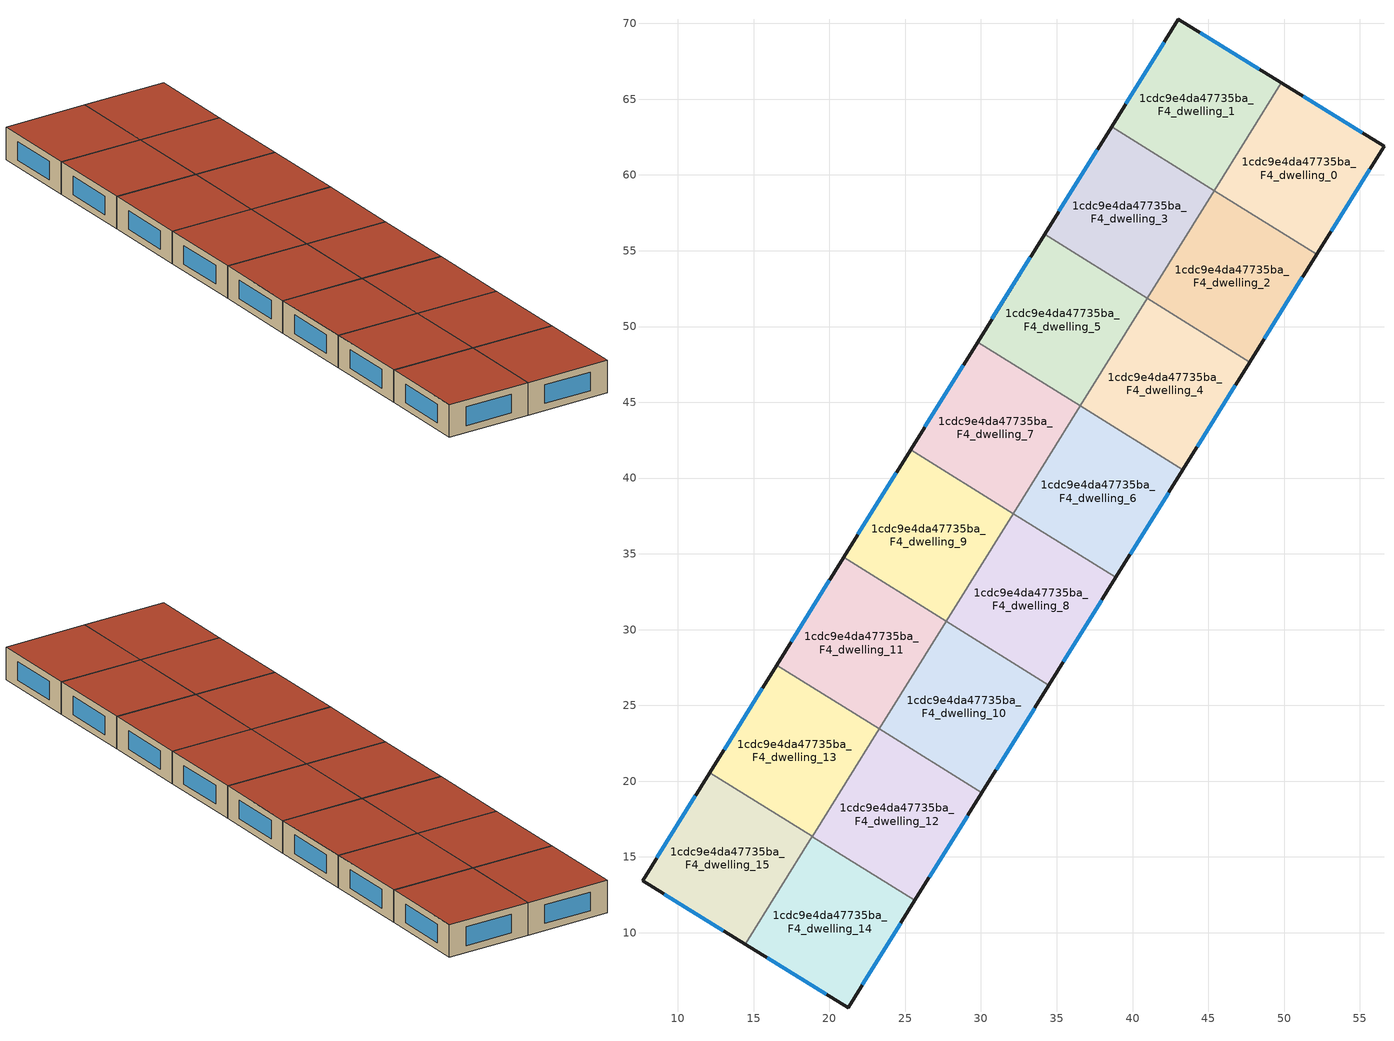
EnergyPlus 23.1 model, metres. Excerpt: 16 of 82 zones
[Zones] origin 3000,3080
1cdc9e4da47735ba_F4_dwelling_0
 floor to 1cdc9e4da47735ba_F3_dwelling_0 (EU_floor_Construction): 56.59,61.89 52.16,54.76 45.4,58.97 49.82,66.07 z12
 wall outside (EU_wall_Construction): 52.16,54.76 56.59,61.89 49.82,66.07 z12:15
 wall to 1cdc9e4da47735ba_F4_dwelling_1 (EU_wall_Construction): 49.82,66.07 45.4,58.97 z12:15
 wall to 1cdc9e4da47735ba_F4_dwelling_2 (EU_wall_Construction): 45.4,58.97 52.16,54.76 z12:15
 window (EU_Window_Construction): 55.14,62.79 51.27,65.18 / 53.11,56.29 55.65,60.36 z12.64:14.36
 roof outside (EU_roof_Construction): 52.16,54.76 56.59,61.89 49.82,66.07 45.4,58.97 z15
1cdc9e4da47735ba_F4_dwelling_1
 floor to 1cdc9e4da47735ba_F3_dwelling_1 (EU_floor_Construction): 49.82,66.07 45.4,58.97 38.62,63.19 43.03,70.27 z12
 wall outside (EU_wall_Construction): 49.82,66.07 43.03,70.27 38.62,63.19 z12:15
 wall to 1cdc9e4da47735ba_F4_dwelling_3 (EU_wall_Construction): 38.62,63.19 45.39,58.98 z12:15
 wall to 1cdc9e4da47735ba_F4_dwelling_2 (EU_wall_Construction): 45.39,58.97 45.4,58.97 z12:15
 window (EU_Window_Construction): 48.36,66.97 44.48,69.37 / 42.08,68.75 39.56,64.7 z12.64:14.36
 roof outside (EU_roof_Construction): 45.4,58.97 49.82,66.07 43.03,70.27 38.62,63.19 z15
1cdc9e4da47735ba_F4_dwelling_10
 floor to 1cdc9e4da47735ba_F3_dwelling_10 (EU_floor_Construction): 34.48,26.34 30.06,19.24 23.29,23.45 27.71,30.56 z12
 wall outside (EU_wall_Construction): 30.06,19.24 34.48,26.34 z12:15
 wall to 1cdc9e4da47735ba_F4_dwelling_12 (EU_wall_Construction): 23.29,23.45 30.06,19.24 z12:15
 wall to 1cdc9e4da47735ba_F4_dwelling_11 (EU_wall_Construction): 27.71,30.56 23.29,23.45 z12:15
 wall to 1cdc9e4da47735ba_F4_dwelling_8 (EU_wall_Construction): 34.48,26.34 27.71,30.56 z12:15
 window (EU_Window_Construction): 31.01,20.76 33.54,24.82 z12.64:14.36
 roof outside (EU_roof_Construction): 30.06,19.24 34.48,26.34 27.71,30.56 23.29,23.45 z15
1cdc9e4da47735ba_F4_dwelling_11
 floor to 1cdc9e4da47735ba_F3_dwelling_11 (EU_floor_Construction): 27.71,30.56 23.29,23.45 16.52,27.67 20.94,34.77 z12
 wall outside (EU_wall_Construction): 20.94,34.77 16.52,27.67 z12:15
 wall to 1cdc9e4da47735ba_F4_dwelling_9 (EU_wall_Construction): 27.71,30.56 20.94,34.77 z12:15
 wall to 1cdc9e4da47735ba_F4_dwelling_13 (EU_wall_Construction): 16.52,27.67 23.29,23.45 z12:15
 window (EU_Window_Construction): 19.99,33.25 17.47,29.19 z12.64:14.36
 roof outside (EU_roof_Construction): 23.29,23.45 27.71,30.56 20.94,34.77 16.52,27.67 z15
1cdc9e4da47735ba_F4_dwelling_12
 floor to 1cdc9e4da47735ba_F3_dwelling_12 (EU_floor_Construction): 30.06,19.24 25.64,12.14 18.87,16.35 23.29,23.45 z12
 wall outside (EU_wall_Construction): 25.64,12.14 30.06,19.24 z12:15
 wall to 1cdc9e4da47735ba_F4_dwelling_13 (EU_wall_Construction): 23.29,23.45 18.87,16.35 z12:15
 wall to 1cdc9e4da47735ba_F4_dwelling_14 (EU_wall_Construction): 18.87,16.35 25.64,12.14 z12:15
 window (EU_Window_Construction): 26.59,13.66 29.12,17.72 z12.64:14.36
 roof outside (EU_roof_Construction): 25.64,12.14 30.06,19.24 23.29,23.45 18.87,16.35 z15
1cdc9e4da47735ba_F4_dwelling_13
 floor to 1cdc9e4da47735ba_F3_dwelling_13 (EU_floor_Construction): 23.29,23.45 18.87,16.35 12.1,20.56 16.52,27.67 z12
 wall outside (EU_wall_Construction): 16.52,27.67 12.1,20.56 z12:15
 wall to 1cdc9e4da47735ba_F4_dwelling_15 (EU_wall_Construction): 12.1,20.56 18.86,16.35 z12:15
 wall to 1cdc9e4da47735ba_F4_dwelling_14 (EU_wall_Construction): 18.86,16.36 18.87,16.35 z12:15
 window (EU_Window_Construction): 15.57,26.14 13.05,22.08 z12.64:14.36
 roof outside (EU_roof_Construction): 18.87,16.35 23.29,23.45 16.52,27.67 12.1,20.56 z15
1cdc9e4da47735ba_F4_dwelling_14
 floor to 1cdc9e4da47735ba_F3_dwelling_14 (EU_floor_Construction): 25.64,12.14 21.24,5.05 14.44,9.25 18.86,16.36 z12
 wall outside (EU_wall_Construction): 14.44,9.25 21.24,5.05 25.64,12.14 z12:15
 wall to 1cdc9e4da47735ba_F4_dwelling_15 (EU_wall_Construction): 18.86,16.36 14.44,9.25 z12:15
 window (EU_Window_Construction): 15.9,8.35 19.78,5.95 / 22.18,6.57 24.7,10.62 z12.64:14.36
 roof outside (EU_roof_Construction): 21.24,5.05 25.64,12.14 18.86,16.36 14.44,9.25 z15
1cdc9e4da47735ba_F4_dwelling_15
 floor to 1cdc9e4da47735ba_F3_dwelling_15 (EU_floor_Construction): 18.86,16.36 14.44,9.25 7.67,13.43 12.1,20.56 z12
 wall outside (EU_wall_Construction): 12.1,20.56 7.67,13.43 14.44,9.25 z12:15
 window (EU_Window_Construction): 9.12,12.54 12.99,10.15 / 11.15,19.03 8.62,14.96 z12.64:14.36
 roof outside (EU_roof_Construction): 14.44,9.25 18.86,16.36 12.1,20.56 7.67,13.43 z15
1cdc9e4da47735ba_F4_dwelling_2
 floor to 1cdc9e4da47735ba_F3_dwelling_2 (EU_floor_Construction): 52.16,54.76 47.74,47.66 40.97,51.87 45.39,58.97 z12
 wall outside (EU_wall_Construction): 47.74,47.66 52.16,54.76 z12:15
 wall to 1cdc9e4da47735ba_F4_dwelling_4 (EU_wall_Construction): 40.97,51.87 47.74,47.66 z12:15
 wall to 1cdc9e4da47735ba_F4_dwelling_3 (EU_wall_Construction): 45.39,58.97 40.97,51.87 z12:15
 window (EU_Window_Construction): 48.69,49.18 51.21,53.24 z12.64:14.36
 roof outside (EU_roof_Construction): 47.74,47.66 52.16,54.76 45.39,58.97 40.97,51.87 z15
1cdc9e4da47735ba_F4_dwelling_3
 floor to 1cdc9e4da47735ba_F3_dwelling_3 (EU_floor_Construction): 45.39,58.97 40.97,51.87 34.2,56.08 38.62,63.19 z12
 wall outside (EU_wall_Construction): 38.62,63.19 34.2,56.08 z12:15
 wall to 1cdc9e4da47735ba_F4_dwelling_5 (EU_wall_Construction): 34.2,56.08 40.97,51.87 z12:15
 window (EU_Window_Construction): 37.67,61.67 35.15,57.6 z12.64:14.36
 roof outside (EU_roof_Construction): 40.97,51.87 45.39,58.97 38.62,63.19 34.2,56.08 z15
1cdc9e4da47735ba_F4_dwelling_4
 floor to 1cdc9e4da47735ba_F3_dwelling_4 (EU_floor_Construction): 47.74,47.66 43.32,40.55 36.55,44.77 40.97,51.87 z12
 wall outside (EU_wall_Construction): 43.32,40.55 47.74,47.66 z12:15
 wall to 1cdc9e4da47735ba_F4_dwelling_6 (EU_wall_Construction): 36.55,44.77 43.32,40.55 z12:15
 wall to 1cdc9e4da47735ba_F4_dwelling_5 (EU_wall_Construction): 40.97,51.87 36.55,44.77 z12:15
 window (EU_Window_Construction): 44.27,42.08 46.8,46.14 z12.64:14.36
 roof outside (EU_roof_Construction): 43.32,40.55 47.74,47.66 40.97,51.87 36.55,44.77 z15
1cdc9e4da47735ba_F4_dwelling_5
 floor to 1cdc9e4da47735ba_F3_dwelling_5 (EU_floor_Construction): 40.97,51.87 36.55,44.77 29.78,48.98 34.2,56.08 z12
 wall outside (EU_wall_Construction): 34.2,56.08 29.78,48.98 z12:15
 wall to 1cdc9e4da47735ba_F4_dwelling_7 (EU_wall_Construction): 29.78,48.98 36.55,44.77 z12:15
 window (EU_Window_Construction): 33.25,54.56 30.73,50.5 z12.64:14.36
 roof outside (EU_roof_Construction): 36.55,44.77 40.97,51.87 34.2,56.08 29.78,48.98 z15
1cdc9e4da47735ba_F4_dwelling_6
 floor to 1cdc9e4da47735ba_F3_dwelling_6 (EU_floor_Construction): 43.32,40.55 38.9,33.45 32.13,37.66 36.55,44.77 z12
 wall outside (EU_wall_Construction): 38.9,33.45 43.32,40.55 z12:15
 wall to 1cdc9e4da47735ba_F4_dwelling_8 (EU_wall_Construction): 32.13,37.66 38.9,33.45 z12:15
 wall to 1cdc9e4da47735ba_F4_dwelling_7 (EU_wall_Construction): 36.55,44.77 32.13,37.66 z12:15
 window (EU_Window_Construction): 39.85,34.97 42.38,39.03 z12.64:14.36
 roof outside (EU_roof_Construction): 38.9,33.45 43.32,40.55 36.55,44.77 32.13,37.66 z15
1cdc9e4da47735ba_F4_dwelling_7
 floor to 1cdc9e4da47735ba_F3_dwelling_7 (EU_floor_Construction): 36.55,44.77 32.13,37.66 25.36,41.87 29.78,48.98 z12
 wall outside (EU_wall_Construction): 29.78,48.98 25.36,41.87 z12:15
 wall to 1cdc9e4da47735ba_F4_dwelling_9 (EU_wall_Construction): 25.36,41.87 32.13,37.66 z12:15
 window (EU_Window_Construction): 28.83,47.46 26.31,43.4 z12.64:14.36
 roof outside (EU_roof_Construction): 32.13,37.66 36.55,44.77 29.78,48.98 25.36,41.87 z15
1cdc9e4da47735ba_F4_dwelling_8
 floor to 1cdc9e4da47735ba_F3_dwelling_8 (EU_floor_Construction): 38.9,33.45 34.48,26.34 27.71,30.56 32.13,37.66 z12
 wall outside (EU_wall_Construction): 34.48,26.34 38.9,33.45 z12:15
 wall to 1cdc9e4da47735ba_F4_dwelling_9 (EU_wall_Construction): 32.13,37.66 27.71,30.56 z12:15
 window (EU_Window_Construction): 35.43,27.87 37.96,31.93 z12.64:14.36
 roof outside (EU_roof_Construction): 34.48,26.34 38.9,33.45 32.13,37.66 27.71,30.56 z15
1cdc9e4da47735ba_F4_dwelling_9
 floor to 1cdc9e4da47735ba_F3_dwelling_9 (EU_floor_Construction): 32.13,37.66 27.71,30.56 20.94,34.77 25.36,41.87 z12
 wall outside (EU_wall_Construction): 25.36,41.87 20.94,34.77 z12:15
 window (EU_Window_Construction): 24.41,40.35 21.89,36.29 z12.64:14.36
 roof outside (EU_roof_Construction): 27.71,30.56 32.13,37.66 25.36,41.87 20.94,34.77 z15
[Building]
EU S2 Campaign: North Axis=0; Terrain=City; Solar Distribution=FullExterior
[Site:Location]
Yerevan-Zvartnots.Intl.AP: Latitude=40.15; Longitude=44.383; Time Zone=4; Elevation=854
[SizingPeriod:WeatherFileDays]
AnnualSizingPeriod: Begin Month=1; Begin Day of Month=1; End Month=12; End Day of Month=31; Day of Week for Start Day=Monday; Use Weather File Daylight Saving Period=No; Use Weather File Rain and Snow Indicators=No
[MATERIAL]
EU_InternalMass_Material: Roughness=MediumRough; Thickness=0.1; Conductivity=1; Density=1800; Specific Heat=900; Thermal Absorptance=0.9; Solar Absorptance=0.7; Visible Absorptance=0.7
[MATERIAL:NOMASS] Roughness=MediumRough; Thermal Absorptance=0.9; Solar Absorptance=0.7; Visible Absorptance=0.7
Name | Thermal Resistance
EU_wall_NoMass | 1.05043
EU_roof_NoMass | 1.45357
EU_floor_NoMass | 0.478065
[WINDOWMATERIAL:SIMPLEGLAZINGSYSTEM]
EU_Window_SimpleGlazing: UFactor=2.5566; Solar Heat Gain Coefficient=0.75; Visible Transmittance=0.75
[CONSTRUCTION]
EU_wall_Construction: EU_wall_NoMass
EU_roof_Construction: EU_roof_NoMass
EU_floor_Construction: EU_floor_NoMass
EU_Window_Construction: EU_Window_SimpleGlazing
EU_InternalMass_Construction: EU_InternalMass_Material
[ZONE] Type=1; Multiplier=1; Ceiling Height=autocalculate; Floor Area=autocalculate; Part of Total Floor Area=Yes
Name | Volume
1cdc9e4da47735ba_F4_dwelling_0 | 200.18
1cdc9e4da47735ba_F4_dwelling_1 | 200.16
1cdc9e4da47735ba_F4_dwelling_10; 1cdc9e4da47735ba_F4_dwelling_9 | 200.172
1cdc9e4da47735ba_F4_dwelling_11; 1cdc9e4da47735ba_F4_dwelling_5 | 200.193
1cdc9e4da47735ba_F4_dwelling_12; 1cdc9e4da47735ba_F4_dwelling_13; 1cdc9e4da47735ba_F4_dwelling_14; 1cdc9e4da47735ba_F4_dwelling_7 | 200.176
1cdc9e4da47735ba_F4_dwelling_15 | 200.197
1cdc9e4da47735ba_F4_dwelling_2 | 200.158
1cdc9e4da47735ba_F4_dwelling_3 | 200.209
1cdc9e4da47735ba_F4_dwelling_4 | 200.155
1cdc9e4da47735ba_F4_dwelling_6 | 200.175
1cdc9e4da47735ba_F4_dwelling_8 | 200.142
[INTERNALMASS] Construction=EU_InternalMass_Construction
Name | Zone or ZoneList | Surface Area
1cdc9e4da47735ba_F4_dwelling_0_EU_InternalMass | 1cdc9e4da47735ba_F4_dwelling_0 | 66.7272
1cdc9e4da47735ba_F4_dwelling_1_EU_InternalMass | 1cdc9e4da47735ba_F4_dwelling_1 | 66.7193
1cdc9e4da47735ba_F4_dwelling_2_EU_InternalMass | 1cdc9e4da47735ba_F4_dwelling_2 | 66.72
1cdc9e4da47735ba_F4_dwelling_3_EU_InternalMass | 1cdc9e4da47735ba_F4_dwelling_3 | 66.7354
1cdc9e4da47735ba_F4_dwelling_4_EU_InternalMass | 1cdc9e4da47735ba_F4_dwelling_4 | 66.7182
1cdc9e4da47735ba_F4_dwelling_5_EU_InternalMass | 1cdc9e4da47735ba_F4_dwelling_5 | 66.732
1cdc9e4da47735ba_F4_dwelling_6_EU_InternalMass | 1cdc9e4da47735ba_F4_dwelling_6 | 66.7261
1cdc9e4da47735ba_F4_dwelling_7_EU_InternalMass | 1cdc9e4da47735ba_F4_dwelling_7 | 66.727
1cdc9e4da47735ba_F4_dwelling_8_EU_InternalMass | 1cdc9e4da47735ba_F4_dwelling_8 | 66.7122
1cdc9e4da47735ba_F4_dwelling_9_EU_InternalMass | 1cdc9e4da47735ba_F4_dwelling_9 | 66.7241
1cdc9e4da47735ba_F4_dwelling_10_EU_InternalMass | 1cdc9e4da47735ba_F4_dwelling_10 | 66.7249
1cdc9e4da47735ba_F4_dwelling_11_EU_InternalMass | 1cdc9e4da47735ba_F4_dwelling_11 | 66.7298
1cdc9e4da47735ba_F4_dwelling_12_EU_InternalMass | 1cdc9e4da47735ba_F4_dwelling_12 | 66.7235
1cdc9e4da47735ba_F4_dwelling_13_EU_InternalMass | 1cdc9e4da47735ba_F4_dwelling_13 | 66.727
1cdc9e4da47735ba_F4_dwelling_14_EU_InternalMass | 1cdc9e4da47735ba_F4_dwelling_14 | 66.7249
1cdc9e4da47735ba_F4_dwelling_15_EU_InternalMass | 1cdc9e4da47735ba_F4_dwelling_15 | 66.7329
[OTHEREQUIPMENT] Fuel Type=Electricity; Design Level Calculation Method=Watts/Area; Power per Zone Floor Area=1; Fraction Latent=0; Fraction Radiant=0; Fraction Lost=0; Carbon Dioxide Generation Rate=0; EndUse Subcategory=EU_Step8_InternalGains
Name | Zone or ZoneList or Space or SpaceList | Schedule
EU_Step8_InternalGain_1cdc9e4da47735ba_F4_dwelling_0_f000 | 1cdc9e4da47735ba_F4_dwelling_0 | EU_Step8_GainSchedule_1cdc9e4da47735ba_F4_dwelling_0_f000
EU_Step8_InternalGain_1cdc9e4da47735ba_F4_dwelling_1_f000 | 1cdc9e4da47735ba_F4_dwelling_1 | EU_Step8_GainSchedule_1cdc9e4da47735ba_F4_dwelling_1_f000
EU_Step8_InternalGain_1cdc9e4da47735ba_F4_dwelling_2_f000 | 1cdc9e4da47735ba_F4_dwelling_2 | EU_Step8_GainSchedule_1cdc9e4da47735ba_F4_dwelling_2_f000
EU_Step8_InternalGain_1cdc9e4da47735ba_F4_dwelling_3_f000 | 1cdc9e4da47735ba_F4_dwelling_3 | EU_Step8_GainSchedule_1cdc9e4da47735ba_F4_dwelling_3_f000
EU_Step8_InternalGain_1cdc9e4da47735ba_F4_dwelling_4_f000 | 1cdc9e4da47735ba_F4_dwelling_4 | EU_Step8_GainSchedule_1cdc9e4da47735ba_F4_dwelling_4_f000
EU_Step8_InternalGain_1cdc9e4da47735ba_F4_dwelling_5_f000 | 1cdc9e4da47735ba_F4_dwelling_5 | EU_Step8_GainSchedule_1cdc9e4da47735ba_F4_dwelling_5_f000
EU_Step8_InternalGain_1cdc9e4da47735ba_F4_dwelling_6_f000 | 1cdc9e4da47735ba_F4_dwelling_6 | EU_Step8_GainSchedule_1cdc9e4da47735ba_F4_dwelling_6_f000
EU_Step8_InternalGain_1cdc9e4da47735ba_F4_dwelling_7_f000 | 1cdc9e4da47735ba_F4_dwelling_7 | EU_Step8_GainSchedule_1cdc9e4da47735ba_F4_dwelling_7_f000
EU_Step8_InternalGain_1cdc9e4da47735ba_F4_dwelling_8_f000 | 1cdc9e4da47735ba_F4_dwelling_8 | EU_Step8_GainSchedule_1cdc9e4da47735ba_F4_dwelling_8_f000
EU_Step8_InternalGain_1cdc9e4da47735ba_F4_dwelling_9_f000 | 1cdc9e4da47735ba_F4_dwelling_9 | EU_Step8_GainSchedule_1cdc9e4da47735ba_F4_dwelling_9_f000
EU_Step8_InternalGain_1cdc9e4da47735ba_F4_dwelling_10_f000 | 1cdc9e4da47735ba_F4_dwelling_10 | EU_Step8_GainSchedule_1cdc9e4da47735ba_F4_dwelling_10_f000
EU_Step8_InternalGain_1cdc9e4da47735ba_F4_dwelling_11_f000 | 1cdc9e4da47735ba_F4_dwelling_11 | EU_Step8_GainSchedule_1cdc9e4da47735ba_F4_dwelling_11_f000
EU_Step8_InternalGain_1cdc9e4da47735ba_F4_dwelling_12_f000 | 1cdc9e4da47735ba_F4_dwelling_12 | EU_Step8_GainSchedule_1cdc9e4da47735ba_F4_dwelling_12_f000
EU_Step8_InternalGain_1cdc9e4da47735ba_F4_dwelling_13_f000 | 1cdc9e4da47735ba_F4_dwelling_13 | EU_Step8_GainSchedule_1cdc9e4da47735ba_F4_dwelling_13_f000
EU_Step8_InternalGain_1cdc9e4da47735ba_F4_dwelling_14_f000 | 1cdc9e4da47735ba_F4_dwelling_14 | EU_Step8_GainSchedule_1cdc9e4da47735ba_F4_dwelling_14_f000
EU_Step8_InternalGain_1cdc9e4da47735ba_F4_dwelling_15_f000 | 1cdc9e4da47735ba_F4_dwelling_15 | EU_Step8_GainSchedule_1cdc9e4da47735ba_F4_dwelling_15_f000
[ZONEVENTILATION:DESIGNFLOWRATE] Schedule=EU_AlwaysOn; Design Flow Rate Calculation Method=AirChanges/Hour; Air Changes per Hour=0.557805; Ventilation Type=Natural; Fan Pressure Rise=0; Fan Total Efficiency=1; Constant Term Coefficient=1; Temperature Term Coefficient=0; Velocity Term Coefficient=0; Velocity Squared Term Coefficient=0; Minimum Indoor Temperature=-100; Maximum Indoor Temperature=100; Delta Temperature=-100; Minimum Outdoor Temperature=-100; Maximum Outdoor Temperature=100; Maximum Wind Speed=40
Name | Zone or ZoneList or Space or SpaceList
EU_ConstantAir_1cdc9e4da47735ba_F4_dwelling_0 | 1cdc9e4da47735ba_F4_dwelling_0
EU_ConstantAir_1cdc9e4da47735ba_F4_dwelling_1 | 1cdc9e4da47735ba_F4_dwelling_1
EU_ConstantAir_1cdc9e4da47735ba_F4_dwelling_2 | 1cdc9e4da47735ba_F4_dwelling_2
EU_ConstantAir_1cdc9e4da47735ba_F4_dwelling_3 | 1cdc9e4da47735ba_F4_dwelling_3
EU_ConstantAir_1cdc9e4da47735ba_F4_dwelling_4 | 1cdc9e4da47735ba_F4_dwelling_4
EU_ConstantAir_1cdc9e4da47735ba_F4_dwelling_5 | 1cdc9e4da47735ba_F4_dwelling_5
EU_ConstantAir_1cdc9e4da47735ba_F4_dwelling_6 | 1cdc9e4da47735ba_F4_dwelling_6
EU_ConstantAir_1cdc9e4da47735ba_F4_dwelling_7 | 1cdc9e4da47735ba_F4_dwelling_7
EU_ConstantAir_1cdc9e4da47735ba_F4_dwelling_8 | 1cdc9e4da47735ba_F4_dwelling_8
EU_ConstantAir_1cdc9e4da47735ba_F4_dwelling_9 | 1cdc9e4da47735ba_F4_dwelling_9
EU_ConstantAir_1cdc9e4da47735ba_F4_dwelling_10 | 1cdc9e4da47735ba_F4_dwelling_10
EU_ConstantAir_1cdc9e4da47735ba_F4_dwelling_11 | 1cdc9e4da47735ba_F4_dwelling_11
EU_ConstantAir_1cdc9e4da47735ba_F4_dwelling_12 | 1cdc9e4da47735ba_F4_dwelling_12
EU_ConstantAir_1cdc9e4da47735ba_F4_dwelling_13 | 1cdc9e4da47735ba_F4_dwelling_13
EU_ConstantAir_1cdc9e4da47735ba_F4_dwelling_14 | 1cdc9e4da47735ba_F4_dwelling_14
EU_ConstantAir_1cdc9e4da47735ba_F4_dwelling_15 | 1cdc9e4da47735ba_F4_dwelling_15
[HVACTEMPLATE:THERMOSTAT] Constant Heating Setpoint=20; Constant Cooling Setpoint=50
EU_HeatOnly_1cdc9e4da47735ba_F0_dwelling_0; EU_HeatOnly_1cdc9e4da47735ba_F0_dwelling_1; EU_HeatOnly_1cdc9e4da47735ba_F0_dwelling_2; EU_HeatOnly_1cdc9e4da47735ba_F0_dwelling_3; EU_HeatOnly_1cdc9e4da47735ba_F0_dwelling_4; EU_HeatOnly_1cdc9e4da47735ba_F0_dwelling_5; EU_HeatOnly_1cdc9e4da47735ba_F0_dwelling_6; EU_HeatOnly_1cdc9e4da47735ba_F0_dwelling_7; EU_HeatOnly_1cdc9e4da47735ba_F0_dwelling_8; EU_HeatOnly_1cdc9e4da47735ba_F0_dwelling_9; EU_HeatOnly_1cdc9e4da47735ba_F0_dwelling_10; EU_HeatOnly_1cdc9e4da47735ba_F0_dwelling_11; EU_HeatOnly_1cdc9e4da47735ba_F0_dwelling_12; EU_HeatOnly_1cdc9e4da47735ba_F0_dwelling_13; EU_HeatOnly_1cdc9e4da47735ba_F0_dwelling_14; EU_HeatOnly_1cdc9e4da47735ba_F0_dwelling_15; EU_HeatOnly_1cdc9e4da47735ba_F0_dwelling_16; EU_HeatOnly_1cdc9e4da47735ba_F1_dwelling_0; EU_HeatOnly_1cdc9e4da47735ba_F1_dwelling_1; EU_HeatOnly_1cdc9e4da47735ba_F1_dwelling_2; EU_HeatOnly_1cdc9e4da47735ba_F1_dwelling_3; EU_HeatOnly_1cdc9e4da47735ba_F1_dwelling_4; EU_HeatOnly_1cdc9e4da47735ba_F1_dwelling_5; EU_HeatOnly_1cdc9e4da47735ba_F1_dwelling_6; EU_HeatOnly_1cdc9e4da47735ba_F1_dwelling_7; EU_HeatOnly_1cdc9e4da47735ba_F1_dwelling_8; EU_HeatOnly_1cdc9e4da47735ba_F1_dwelling_9; EU_HeatOnly_1cdc9e4da47735ba_F1_dwelling_10; EU_HeatOnly_1cdc9e4da47735ba_F1_dwelling_11; EU_HeatOnly_1cdc9e4da47735ba_F1_dwelling_12; EU_HeatOnly_1cdc9e4da47735ba_F1_dwelling_13; EU_HeatOnly_1cdc9e4da47735ba_F1_dwelling_14; EU_HeatOnly_1cdc9e4da47735ba_F1_dwelling_15; EU_HeatOnly_1cdc9e4da47735ba_F1_dwelling_16; EU_HeatOnly_1cdc9e4da47735ba_F2_dwelling_0; EU_HeatOnly_1cdc9e4da47735ba_F2_dwelling_1; EU_HeatOnly_1cdc9e4da47735ba_F2_dwelling_2; EU_HeatOnly_1cdc9e4da47735ba_F2_dwelling_3; EU_HeatOnly_1cdc9e4da47735ba_F2_dwelling_4; EU_HeatOnly_1cdc9e4da47735ba_F2_dwelling_5; EU_HeatOnly_1cdc9e4da47735ba_F2_dwelling_6; EU_HeatOnly_1cdc9e4da47735ba_F2_dwelling_7; EU_HeatOnly_1cdc9e4da47735ba_F2_dwelling_8; EU_HeatOnly_1cdc9e4da47735ba_F2_dwelling_9; EU_HeatOnly_1cdc9e4da47735ba_F2_dwelling_10; EU_HeatOnly_1cdc9e4da47735ba_F2_dwelling_11; EU_HeatOnly_1cdc9e4da47735ba_F2_dwelling_12; EU_HeatOnly_1cdc9e4da47735ba_F2_dwelling_13; EU_HeatOnly_1cdc9e4da47735ba_F2_dwelling_14; EU_HeatOnly_1cdc9e4da47735ba_F2_dwelling_15; EU_HeatOnly_1cdc9e4da47735ba_F3_dwelling_0; EU_HeatOnly_1cdc9e4da47735ba_F3_dwelling_1; EU_HeatOnly_1cdc9e4da47735ba_F3_dwelling_2; EU_HeatOnly_1cdc9e4da47735ba_F3_dwelling_3; EU_HeatOnly_1cdc9e4da47735ba_F3_dwelling_4; EU_HeatOnly_1cdc9e4da47735ba_F3_dwelling_5; EU_HeatOnly_1cdc9e4da47735ba_F3_dwelling_6; EU_HeatOnly_1cdc9e4da47735ba_F3_dwelling_7; EU_HeatOnly_1cdc9e4da47735ba_F3_dwelling_8; EU_HeatOnly_1cdc9e4da47735ba_F3_dwelling_9; EU_HeatOnly_1cdc9e4da47735ba_F3_dwelling_10; EU_HeatOnly_1cdc9e4da47735ba_F3_dwelling_11; EU_HeatOnly_1cdc9e4da47735ba_F3_dwelling_12; EU_HeatOnly_1cdc9e4da47735ba_F3_dwelling_13; EU_HeatOnly_1cdc9e4da47735ba_F3_dwelling_14; EU_HeatOnly_1cdc9e4da47735ba_F3_dwelling_15; EU_HeatOnly_1cdc9e4da47735ba_F4_dwelling_0; EU_HeatOnly_1cdc9e4da47735ba_F4_dwelling_1; EU_HeatOnly_1cdc9e4da47735ba_F4_dwelling_2; EU_HeatOnly_1cdc9e4da47735ba_F4_dwelling_3; EU_HeatOnly_1cdc9e4da47735ba_F4_dwelling_4; EU_HeatOnly_1cdc9e4da47735ba_F4_dwelling_5; EU_HeatOnly_1cdc9e4da47735ba_F4_dwelling_6; EU_HeatOnly_1cdc9e4da47735ba_F4_dwelling_7; EU_HeatOnly_1cdc9e4da47735ba_F4_dwelling_8; EU_HeatOnly_1cdc9e4da47735ba_F4_dwelling_9; EU_HeatOnly_1cdc9e4da47735ba_F4_dwelling_10; EU_HeatOnly_1cdc9e4da47735ba_F4_dwelling_11; EU_HeatOnly_1cdc9e4da47735ba_F4_dwelling_12; EU_HeatOnly_1cdc9e4da47735ba_F4_dwelling_13; EU_HeatOnly_1cdc9e4da47735ba_F4_dwelling_14; EU_HeatOnly_1cdc9e4da47735ba_F4_dwelling_15
[HVACTEMPLATE:ZONE:IDEALLOADSAIRSYSTEM] System Availability Schedule=EU_AlwaysOn; Maximum Heating Supply Air Temperature=50; Minimum Cooling Supply Air Temperature=13; Maximum Heating Supply Air Humidity Ratio=0.0156; Minimum Cooling Supply Air Humidity Ratio=0.0077; Heating Limit=NoLimit; Cooling Limit=NoLimit; Heating Availability Schedule=EU_AlwaysOn; Cooling Availability Schedule=EU_CoolingOff; Dehumidification Control Type=ConstantSensibleHeatRatio; Cooling Sensible Heat Ratio=0.7; Dehumidification Setpoint=60; Humidification Control Type=None; Humidification Setpoint=30; Outdoor Air Method=None; Outdoor Air Flow Rate per Person=0.00944; Outdoor Air Flow Rate per Zone Floor Area=0; Outdoor Air Flow Rate per Zone=0; Demand Controlled Ventilation Type=None; Outdoor Air Economizer Type=NoEconomizer; Heat Recovery Type=None; Sensible Heat Recovery Effectiveness=0.7; Latent Heat Recovery Effectiveness=0.65
Name | Template Thermostat
1cdc9e4da47735ba_F4_dwelling_0 | EU_HeatOnly_1cdc9e4da47735ba_F4_dwelling_0
1cdc9e4da47735ba_F4_dwelling_1 | EU_HeatOnly_1cdc9e4da47735ba_F4_dwelling_1
1cdc9e4da47735ba_F4_dwelling_2 | EU_HeatOnly_1cdc9e4da47735ba_F4_dwelling_2
1cdc9e4da47735ba_F4_dwelling_3 | EU_HeatOnly_1cdc9e4da47735ba_F4_dwelling_3
1cdc9e4da47735ba_F4_dwelling_4 | EU_HeatOnly_1cdc9e4da47735ba_F4_dwelling_4
1cdc9e4da47735ba_F4_dwelling_5 | EU_HeatOnly_1cdc9e4da47735ba_F4_dwelling_5
1cdc9e4da47735ba_F4_dwelling_6 | EU_HeatOnly_1cdc9e4da47735ba_F4_dwelling_6
1cdc9e4da47735ba_F4_dwelling_7 | EU_HeatOnly_1cdc9e4da47735ba_F4_dwelling_7
1cdc9e4da47735ba_F4_dwelling_8 | EU_HeatOnly_1cdc9e4da47735ba_F4_dwelling_8
1cdc9e4da47735ba_F4_dwelling_9 | EU_HeatOnly_1cdc9e4da47735ba_F4_dwelling_9
1cdc9e4da47735ba_F4_dwelling_10 | EU_HeatOnly_1cdc9e4da47735ba_F4_dwelling_10
1cdc9e4da47735ba_F4_dwelling_11 | EU_HeatOnly_1cdc9e4da47735ba_F4_dwelling_11
1cdc9e4da47735ba_F4_dwelling_12 | EU_HeatOnly_1cdc9e4da47735ba_F4_dwelling_12
1cdc9e4da47735ba_F4_dwelling_13 | EU_HeatOnly_1cdc9e4da47735ba_F4_dwelling_13
1cdc9e4da47735ba_F4_dwelling_14 | EU_HeatOnly_1cdc9e4da47735ba_F4_dwelling_14
1cdc9e4da47735ba_F4_dwelling_15 | EU_HeatOnly_1cdc9e4da47735ba_F4_dwelling_15
[SIZING:ZONE] Zone Cooling Design Supply Air Temperature Input Method=SupplyAirTemperature; Zone Cooling Design Supply Air Temperature=13; Zone Heating Design Supply Air Temperature Input Method=SupplyAirTemperature; Zone Heating Design Supply Air Temperature=50; Zone Cooling Design Supply Air Humidity Ratio=0.008; Zone Heating Design Supply Air Humidity Ratio=0.008; Cooling Design Air Flow Method=DesignDay; Cooling Design Air Flow Rate=0; Cooling Minimum Air Flow per Zone Floor Area=0.000762; Cooling Minimum Air Flow=0; Cooling Minimum Air Flow Fraction=0.2; Heating Design Air Flow Method=DesignDay; Heating Design Air Flow Rate=0; Heating Maximum Air Flow per Zone Floor Area=0.002032; Heating Maximum Air Flow=0.141576; Heating Maximum Air Flow Fraction=0.3; Account for Dedicated Outdoor Air System=No; Dedicated Outdoor Air System Control Strategy=NeutralSupplyAir; Dedicated Outdoor Air Low Setpoint Temperature for Design=autosize; Dedicated Outdoor Air High Setpoint Temperature for Design=autosize; Zone Load Sizing Method=Sensible Load Only No Latent Load; Zone Latent Cooling Design Supply Air Humidity Ratio Input Method=HumidityRatioDifference; Zone Cooling Design Supply Air Humidity Ratio Difference=0.005; Zone Latent Heating Design Supply Air Humidity Ratio Input Method=HumidityRatioDifference; Zone Humidification Design Supply Air Humidity Ratio Difference=0.005
1cdc9e4da47735ba_F4_dwelling_0; 1cdc9e4da47735ba_F4_dwelling_1; 1cdc9e4da47735ba_F4_dwelling_2; 1cdc9e4da47735ba_F4_dwelling_3; 1cdc9e4da47735ba_F4_dwelling_4; 1cdc9e4da47735ba_F4_dwelling_5; 1cdc9e4da47735ba_F4_dwelling_6; 1cdc9e4da47735ba_F4_dwelling_7; 1cdc9e4da47735ba_F4_dwelling_8; 1cdc9e4da47735ba_F4_dwelling_9; 1cdc9e4da47735ba_F4_dwelling_10; 1cdc9e4da47735ba_F4_dwelling_11; 1cdc9e4da47735ba_F4_dwelling_12; 1cdc9e4da47735ba_F4_dwelling_13; 1cdc9e4da47735ba_F4_dwelling_14; 1cdc9e4da47735ba_F4_dwelling_15
[SCHEDULE:CONSTANT]
Name | Hourly Value
EU_AlwaysOn | 1
EU_CoolingOff | 0
[SCHEDULE:FILE] Column Number=1; Rows to Skip at Top=0; Number of Hours of Data=8760; Column Separator=Comma; Interpolate to Timestep=No; Minutes per Item=60; Adjust Schedule for Daylight Savings=Yes
Name | File
EU_Step8_GainSchedule_1cdc9e4da47735ba_F4_dwelling_0_f000 | ../../schedules/1cdc9e4da47735ba/1cdc9e4da47735ba_F4_dwelling_0_f000_gain.csv
EU_Step8_GainSchedule_1cdc9e4da47735ba_F4_dwelling_1_f000 | ../../schedules/1cdc9e4da47735ba/1cdc9e4da47735ba_F4_dwelling_1_f000_gain.csv
EU_Step8_GainSchedule_1cdc9e4da47735ba_F4_dwelling_2_f000 | ../../schedules/1cdc9e4da47735ba/1cdc9e4da47735ba_F4_dwelling_2_f000_gain.csv
EU_Step8_GainSchedule_1cdc9e4da47735ba_F4_dwelling_3_f000 | ../../schedules/1cdc9e4da47735ba/1cdc9e4da47735ba_F4_dwelling_3_f000_gain.csv
EU_Step8_GainSchedule_1cdc9e4da47735ba_F4_dwelling_4_f000 | ../../schedules/1cdc9e4da47735ba/1cdc9e4da47735ba_F4_dwelling_4_f000_gain.csv
EU_Step8_GainSchedule_1cdc9e4da47735ba_F4_dwelling_5_f000 | ../../schedules/1cdc9e4da47735ba/1cdc9e4da47735ba_F4_dwelling_5_f000_gain.csv
EU_Step8_GainSchedule_1cdc9e4da47735ba_F4_dwelling_6_f000 | ../../schedules/1cdc9e4da47735ba/1cdc9e4da47735ba_F4_dwelling_6_f000_gain.csv
EU_Step8_GainSchedule_1cdc9e4da47735ba_F4_dwelling_7_f000 | ../../schedules/1cdc9e4da47735ba/1cdc9e4da47735ba_F4_dwelling_7_f000_gain.csv
EU_Step8_GainSchedule_1cdc9e4da47735ba_F4_dwelling_8_f000 | ../../schedules/1cdc9e4da47735ba/1cdc9e4da47735ba_F4_dwelling_8_f000_gain.csv
EU_Step8_GainSchedule_1cdc9e4da47735ba_F4_dwelling_9_f000 | ../../schedules/1cdc9e4da47735ba/1cdc9e4da47735ba_F4_dwelling_9_f000_gain.csv
EU_Step8_GainSchedule_1cdc9e4da47735ba_F4_dwelling_10_f000 | ../../schedules/1cdc9e4da47735ba/1cdc9e4da47735ba_F4_dwelling_10_f000_gain.csv
EU_Step8_GainSchedule_1cdc9e4da47735ba_F4_dwelling_11_f000 | ../../schedules/1cdc9e4da47735ba/1cdc9e4da47735ba_F4_dwelling_11_f000_gain.csv
EU_Step8_GainSchedule_1cdc9e4da47735ba_F4_dwelling_12_f000 | ../../schedules/1cdc9e4da47735ba/1cdc9e4da47735ba_F4_dwelling_12_f000_gain.csv
EU_Step8_GainSchedule_1cdc9e4da47735ba_F4_dwelling_13_f000 | ../../schedules/1cdc9e4da47735ba/1cdc9e4da47735ba_F4_dwelling_13_f000_gain.csv
EU_Step8_GainSchedule_1cdc9e4da47735ba_F4_dwelling_14_f000 | ../../schedules/1cdc9e4da47735ba/1cdc9e4da47735ba_F4_dwelling_14_f000_gain.csv
EU_Step8_GainSchedule_1cdc9e4da47735ba_F4_dwelling_15_f000 | ../../schedules/1cdc9e4da47735ba/1cdc9e4da47735ba_F4_dwelling_15_f000_gain.csv
